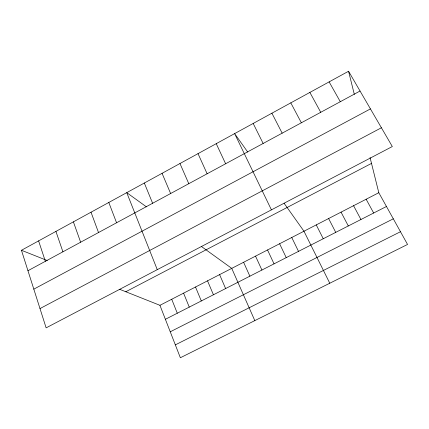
<?xml version="1.0" encoding="UTF-8"?>
<svg xmlns="http://www.w3.org/2000/svg" width="429" height="429" viewBox="0 0 429 429"><rect width="100%" height="100%" fill="white"/><g stroke="black" fill="none" stroke-linecap="round" stroke-linejoin="round"><path stroke-width="0.64" d="M21.45 250.279L348.557 71.252L392.315 146.541L46.128 327.858L21.45 250.279L47.249 260.532M27.955 270.72L360.049 91.028M33.816 289.151L370.436 108.902M39.994 308.574L381.402 127.767M125.794 291.747L371.509 163.401M119.67 289.312L159.937 305.314L378.807 192.718L370.055 157.572M165.379 319.294L386.459 206.488M170.249 331.794L393.313 218.817M175.343 344.868L400.482 231.719M146.455 206.858L126.748 192.648L157.266 269.648M201.464 246.53L231.746 268.372L254.815 320.619M247.737 152.064L234.625 133.607L271.418 209.861M284.132 203.303L303.968 231.22L329.778 283.231M329.123 81.885L340.304 101.716M378.807 192.718L407.55 244.444L180.357 357.748L159.937 305.314M309.872 92.423L320.742 112.301M366.146 199.233L373.664 213.015M353.56 205.706L360.95 219.503M290.803 102.863L301.362 122.785M341.05 212.141L348.305 225.954M328.614 218.538L335.741 232.368M271.9 113.202L282.164 133.172M316.253 224.898L323.257 238.738M253.18 123.455L263.143 143.463M291.752 237.505L298.504 251.367M279.606 243.747L286.234 257.625M267.535 249.962L274.04 263.846M216.237 143.672L225.627 163.765M255.534 256.134L261.921 270.034M198.016 153.641L207.127 173.777M243.608 262.269L249.871 276.179M179.96 163.524L188.792 183.692M219.6 274.624L225.622 288.551M162.065 173.321L170.629 193.522M207.523 280.834L213.428 294.777M195.517 287.012L201.308 300.96M144.326 183.027L152.622 203.266M183.585 293.146L189.259 307.105M171.723 299.249L177.284 313.218M108.8 202.472L116.57 222.774M91.012 212.205L98.52 232.539M73.391 221.852L80.636 242.213M55.92 231.413L62.918 251.802M38.61 240.889L45.356 261.304M348.557 71.252L354.322 94.401"/></g></svg>
